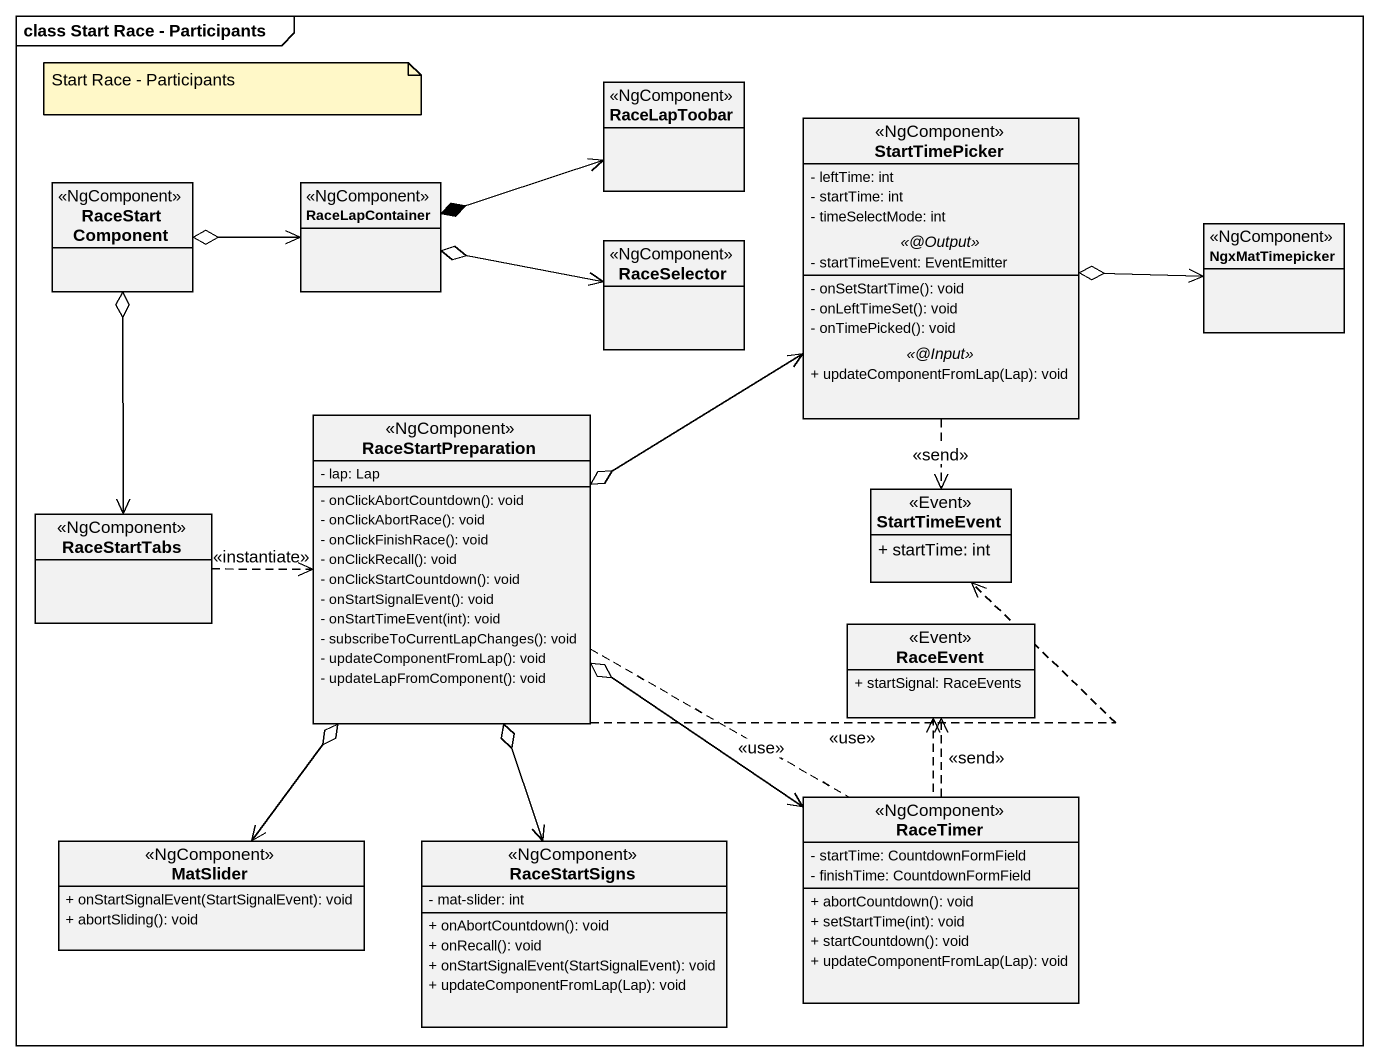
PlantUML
@startuml
mainframe class Start Race - Participants
hide circle
hide empty members
skinparam classAttributeIconSize 0
class RaceLapToobar <<NgComponent>>
class StartTimePicker <<NgComponent>> {
  - leftTime: int
  - startTime: int
  - timeSelectMode: int
  .. <<@Output>> ..
  - startTimeEvent: EventEmitter
  --
  - onSetStartTime(): void
  - onLeftTimeSet(): void
  - onTimePicked(): void
  .. <<@Input>> ..
  + updateComponentFromLap(Lap): void
}
class RaceStartComponent <<NgComponent>>
class RaceLapContainer <<NgComponent>>
class NgxMatTimepicker <<NgComponent>>
class RaceSelector <<NgComponent>>
class RaceStartPreparation <<NgComponent>> {
  - lap: Lap
  - onClickAbortCountdown(): void
  - onClickAbortRace(): void
  - onClickFinishRace(): void
  - onClickRecall(): void
  - onClickStartCountdown(): void
  - onStartSignalEvent(): void
  - onStartTimeEvent(int): void
  - subscribeToCurrentLapChanges(): void
  - updateComponentFromLap(): void
  - updateLapFromComponent(): void
}
class StartTimeEvent <<Event>> {
  + startTime: int
}
class RaceStartTabs <<NgComponent>>
class RaceEvent <<Event>> {
  + startSignal: RaceEvents
}
class MatSlider <<NgComponent>> {
  + onStartSignalEvent(StartSignalEvent): void
  + abortSliding(): void
}
class RaceStartSigns <<NgComponent>> {
  - mat-slider: int
  + onAbortCountdown(): void
  + onRecall(): void
  + onStartSignalEvent(StartSignalEvent): void
  + updateComponentFromLap(Lap): void
}
class RaceTimer <<NgComponent>> {
  - startTime: CountdownFormField
  - finishTime: CountdownFormField
  + abortCountdown(): void
  + setStartTime(int): void
  + startCountdown(): void
  + updateComponentFromLap(Lap): void
}
StartTimePicker o-right-> NgxMatTimepicker
StartTimePicker ..> StartTimeEvent : <<send>>
RaceStartComponent o-right-> RaceLapContainer
RaceStartComponent o--> RaceStartTabs
RaceLapContainer *-right-> RaceLapToobar
RaceLapContainer o-right-> RaceSelector
RaceStartPreparation o-up-> StartTimePicker
RaceStartPreparation .right.> StartTimeEvent : <<use>>
RaceStartPreparation .right.> RaceEvent : <<use>>
RaceStartPreparation o--> MatSlider
RaceStartPreparation o--> RaceStartSigns
RaceStartPreparation o--> RaceTimer
RaceStartTabs .right.> RaceStartPreparation : <<instantiate>>
RaceTimer .up.> RaceEvent : <<send>>
note as N1
  Start Race - Participants
end note
@enduml
